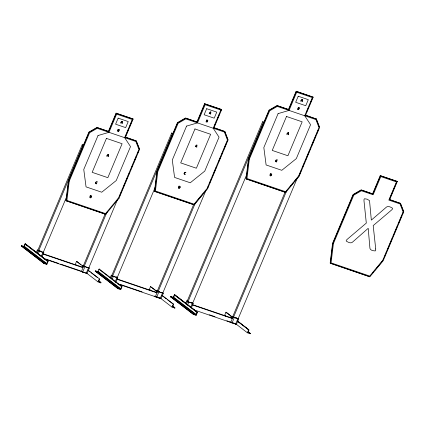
<?xml version="1.0" encoding="UTF-8"?>
<svg xmlns="http://www.w3.org/2000/svg" width="425" height="425" viewBox="0 0 425 425"><rect width="100%" height="100%" fill="white"/><g stroke="black" fill="none" stroke-linecap="round" stroke-linejoin="round"><path stroke-width="0.64" d="M86.673 273.153L98.037 281.902L100.879 282.875L100.805 282.407L98.738 280.819M150.817 286.902L150.572 286.519L149.276 289.6L150.312 290.397M160.124 297.952L172.008 307.1L174.85 308.072L174.776 307.604L172.678 306.76L173.554 304.194L161.936 295.274M236.034 324.031L247.403 332.78L250.245 333.752L250.171 333.285L248.072 332.44L248.949 329.874L237.963 321.39M128.791 128.578L125.226 137.062L136.345 140.957L139.575 149.393L119.048 198.231L105.687 214.349L65.981 200.722L68.398 180.864L88.889 132.117L96.969 127.442L108.672 131.532L116.317 113.348L116.067 113.156L108.423 131.341M66.231 200.913L68.648 181.055L89.138 132.308L97.219 127.633L108.672 131.532M213.754 127.622L224.878 131.516L228.108 139.952L207.581 188.79L194.214 204.908L154.764 191.468L154.514 191.277L156.931 171.424L177.422 122.676L185.502 117.996L197.2 122.092L204.845 103.907L204.595 103.716L196.956 121.901M154.764 191.468L157.176 171.615L177.671 122.868L185.752 118.187L197.2 122.092M316.413 119.048L305.288 115.154L316.413 119.048L319.642 127.484L299.115 176.322L285.754 192.44L246.298 179.005L246.048 178.813L248.466 158.955L268.956 110.208L277.036 105.533L288.74 109.623L296.379 91.439L296.135 91.248L288.49 109.432M246.298 179.005L248.715 159.147L269.206 110.399L277.286 105.724L288.74 109.623M372.598 193.784L380.237 175.599L380.487 175.791L372.842 193.975L361.144 189.879L353.063 194.56L332.573 243.307L330.156 263.165L369.856 276.792L383.223 260.674L403.75 211.836L400.52 203.4L389.396 199.506L395.255 185.566M330.406 263.357L332.817 243.498L353.313 194.751L361.393 190.071L372.842 193.975M21.25 245.99L21.648 245.687L23.545 246.335L46.575 263.808C48.2 259.983 48.583 260.945 46.824 264.462L43.982 263.489L21.25 245.99L23.524 246.766M23.545 246.335L24.066 246.07L24.926 244.019L25.388 243.881L48.121 261.38M24.31 246.447L25.388 243.881M36.322 252.413L37.357 249.974L38.16 250.197M37.65 250.718L82.195 144.744L83.348 145.143M37.113 253.018L38.123 250.628L37.331 250.017M38.436 251.324L82.981 145.355L82.195 144.744M38.165 254.166L39.424 251.17L43.812 252.567L42.006 256.854M41.22 256.572L42.978 252.381M43.058 252.896L66.613 196.871M43.982 263.489L44.381 263.187L46.277 263.835M129.301 127.367L130.066 125.545M130.576 124.334L131.341 122.517M131.851 121.306L132.866 118.878L116.067 113.156M136.345 140.957L125.471 137.254L133.115 119.074L132.866 118.878M80.978 264.887L76.601 261.327L75.305 264.403L76.856 265.598M43.164 254.102L82.992 267.67L82.206 267.065L82.88 265.482L83.683 265.705M83.422 265.614L105.182 213.844M82.854 265.524L83.64 266.13L81.377 271.522L82.678 272.064L87.067 273.456L89.33 268.069L88.543 267.463M83.959 266.831L106.744 212.627M82.678 272.064L84.942 266.677L88.501 267.888L86.238 273.275M88.836 267.793L117.252 200.196M119.568 196.212L120.339 194.379M120.854 193.157L121.619 191.324M122.134 190.102L122.905 188.275M123.42 187.053L124.955 183.387M125.471 182.166L126.241 180.338M126.756 179.116L127.521 177.283M128.037 176.062L129.577 172.401M130.347 170.568L130.857 169.347M131.888 166.908L132.658 165.075M133.168 163.853L133.939 162.021M134.454 160.799L135.224 158.971M135.734 157.749L136.505 155.917M137.79 152.867L138.561 151.034M95.221 271.187L95.62 270.884L97.516 271.527L120.546 289C122.172 285.18 122.554 286.142 120.796 289.659L117.953 288.687L95.221 271.187L96.358 271.575M97.516 271.527L98.032 271.267L98.897 269.216L99.36 269.078M98.037 281.902C99.222 278.38 100.327 277.583 98.706 281.562L100.805 282.407M110.293 277.61L111.329 275.172L112.131 275.395M111.626 275.899L171.695 132.998L173.427 133.588M111.084 278.216L112.088 275.825L111.302 275.214M112.412 276.505L172.486 133.604L171.695 132.998M112.136 279.363L113.395 276.367L117.783 277.759L115.749 282.598M115.191 281.77L116.949 277.578M117.034 278.083L155.284 187.09M117.953 288.687L118.352 288.384L120.248 289.032M214.774 125.2L215.539 123.377M216.049 122.166L216.814 120.349M217.324 119.138L218.089 117.316M218.599 116.105L219.358 114.288M220.888 110.649L221.398 109.438L204.595 103.716M221.398 109.438L221.648 109.629L214.003 127.813L224.878 131.516M117.135 279.299L156.963 292.868L156.177 292.262L156.852 290.679L159.428 291.507M156.602 292.697L193.598 204.685M156.82 290.721L157.611 291.327L155.348 296.714L160.209 298.472L161.038 298.653L163.301 293.266L162.515 292.66M157.935 292.012L195.155 203.463M156.65 297.261L158.913 291.874L162.472 293.085L160.209 298.472M162.557 293.585L205.939 190.379M207.586 187.988L208.611 185.55M209.382 183.717L210.407 181.273M210.922 180.051L211.692 178.224M212.208 177.002L212.978 175.169M213.488 173.947L214.258 172.114M214.774 170.898L216.309 167.232M218.62 161.739L220.931 156.246M221.701 154.413L222.727 151.969M223.242 150.748L224.012 148.92M224.522 147.698L225.292 145.865M225.808 144.643L226.578 142.811M227.088 141.594L227.858 139.761L224.628 131.325M170.616 296.868L171.015 296.565L172.911 297.213L195.941 314.681C197.567 310.861 197.949 311.822 196.191 315.339L193.343 314.367L170.616 296.868L171.753 297.256M172.911 297.213L173.427 296.947L174.287 294.897L174.755 294.759L197.487 312.258M173.889 296.809L174.755 294.759M172.008 307.1L173.421 304.061M185.438 303.891L186.724 300.852L187.526 301.075M187.276 300.958L262.618 121.731L264.355 122.32M186.479 303.896L187.483 301.506L186.697 300.895M187.808 302.18L263.41 122.336L262.618 121.731M187.531 305.044L188.79 302.047L193.173 303.439L191.372 307.732M190.581 307.45L192.344 303.259M192.69 303.142L246.691 174.686M193.343 314.367L193.747 314.064L195.638 314.712M306.308 112.731L307.328 110.303M307.838 109.092L308.603 107.275M309.113 106.064L309.878 104.247M310.388 103.031L311.153 101.214M311.658 100.002L312.423 98.186M305.538 115.345L313.183 97.166L296.135 91.248M232.278 317.013L225.962 312.205L224.671 315.281L226.222 316.476M192.525 304.98L232.358 318.548L231.567 317.942L232.241 316.359L233.043 316.582M232.539 317.077L285.255 191.68M232.215 316.402L233.006 317.007L230.738 322.4L236.428 324.333L238.696 318.947L233.777 317.31L232.751 316.582L233.166 316.673M233.585 317.071L286.817 190.448M232.045 322.942L234.308 317.555L237.867 318.766L235.599 324.153M237.952 319.26L297.096 178.569M294.27 181.672L298.865 176.131L301.686 169.416M302.457 167.588L303.482 165.144M303.997 163.923L304.767 162.09M305.283 160.873L306.053 159.04M306.563 157.818L307.333 155.986M307.849 154.764L309.384 151.103M310.154 149.271L310.67 148.049M311.695 145.61L315.802 135.841M316.317 134.619L317.087 132.786M317.597 131.569L318.368 129.737M247.403 332.78L248.694 329.704L237.331 320.955M395.765 184.354L397.04 181.321L380.237 175.599M400.52 203.4L389.645 199.697L397.29 181.512L397.04 181.321M383.228 259.872L383.743 258.65M384.513 256.822L385.023 255.6M386.049 253.157L386.819 251.324M387.334 250.107L388.105 248.274M388.615 247.053L391.441 240.337M391.951 239.116L392.721 237.283M393.237 236.066L394.007 234.233M394.517 233.012L396.058 229.351M396.828 227.518L397.343 226.297M398.368 223.853L399.139 222.025M399.654 220.803L400.424 218.971M400.934 217.749L401.705 215.916M402.22 214.699L403.245 212.256M65.981 200.722L105.437 214.157L107.525 211.639M117.964 199.049L118.798 198.039L119.048 198.231M194.384 204.212L203.57 193.131M290.094 186.713L290.934 185.704M292.182 184.19L293.022 183.186M372.948 272.574L373.788 271.564M375.036 270.056L375.875 269.046M376.709 268.037L382.553 260.987M43.276 252.381C42.697 252.376 37.347 250.575 38.277 250.293M89.33 268.069L84.416 266.433L83.385 265.705L83.799 265.795M117.247 277.578C116.668 277.573 111.318 275.767 112.248 275.485M163.301 293.266L157.611 291.327M192.642 303.259C192.063 303.253 186.713 301.453 187.643 301.166M154.886 296.135L154.557 296.108L155.348 296.714L118.007 283.996M157.771 290.992L157.356 290.902L158.913 291.874M86.116 273.185L86.53 273.275L81.908 271.702L82.562 271.973M160.087 298.382L160.501 298.472L155.879 296.9L155.093 296.289M230.897 322.06L230.483 321.969L231.928 322.851M235.482 324.062L235.896 324.153L231.274 322.58M296.379 91.439L313.183 97.166M204.845 103.907L221.648 109.629M380.487 175.791L397.29 181.512M116.317 113.348L133.115 119.074M246.048 178.813L285.754 192.44M154.514 191.277L193.343 204.505M330.783 263.378L369.856 276.792M234.823 317.188L236.603 317.794M38.872 250.495L41.836 251.504M149.276 289.6L150.413 289.988M42.994 253.709L82.206 267.065M116.965 278.906L156.177 292.262M192.36 304.587L231.567 317.942M156.692 296.783L158.472 297.388M45.735 259.043L58.804 263.495M60.669 264.127L79.964 270.698M120.328 284.447L142.109 291.869M157.978 297.277L159.715 297.867M209.413 314.792L215.013 316.699M226.838 320.732L230.738 322.4L194.023 309.889M232.794 322.761L234.531 323.351M44.657 259.011L81.377 271.522L80.585 270.911M234.308 317.555L233.006 317.007M191.08 302.287L191.643 302.494M188.79 302.047L187.483 301.506M113.395 276.367L112.088 275.825M84.942 266.677L83.64 266.13M39.424 251.17L38.123 250.628M191.202 302.382L191.611 302.536M156.533 297.171L155.879 296.9M116.253 276.813L116.726 277.015M403.75 211.836L400.27 203.208M139.575 149.393L136.329 141.371M225.962 312.205L232.162 316.976M228.793 314.569L226.084 312.242M230.345 315.764L231.896 316.954M237.575 321.332L243.775 326.103M244.811 326.899L248.944 330.082M248.104 331.691L250.171 333.285M248.232 332.031L250.298 333.625M248.179 332.159L250.245 333.752M192.387 302.834L193.173 303.439M174.638 294.716L197.365 312.221M174.287 294.897L197.019 312.396M173.427 296.947L196.159 314.447M195.155 314.543L196.191 315.339M171.015 296.565L193.747 314.064M170.669 296.74L193.396 314.24M150.572 286.519L156.889 291.332M151.337 287.3L156.501 291.274M162.185 295.651L166.318 298.833M167.349 299.63L173.549 304.401M172.709 306.011L174.776 307.604M172.837 306.351L174.903 307.944M173.82 307.275L174.85 308.072M116.992 277.153L117.783 277.759M99.243 269.036L122.092 286.578M98.897 269.216L121.624 286.716M98.032 271.267L120.764 288.766M95.62 270.884L118.352 288.384M95.274 271.06L118.007 288.559M76.601 261.327L82.918 266.14M87.964 270.077L99.45 278.864M88.214 270.454L90.281 272.048M91.311 272.839L97.511 277.615M98.871 281.153L100.932 282.747M98.812 281.281L100.879 282.875M43.021 251.956L43.812 252.567M25.272 243.844L48.004 261.343M24.926 244.019L47.658 261.518M24.066 246.07L46.792 263.569M45.794 263.665L46.824 264.462M21.648 245.687L44.381 263.187M21.303 245.863L44.035 263.367M316.163 118.857L319.164 126.692M375.716 248.97L375.7 250.293L375.264 250.92C373.463 250.824 370.446 250.49 369.936 248.402L368.204 228.315L352.219 242.372C350.407 243.653 347.788 242.085 346.21 241.023L346.295 240.274L347.257 239.28L366.308 223.093L363.975 200.68L364.039 199.357L364.522 198.746L367.094 199.171L369.527 200.621L371.338 220.113L386.58 206.98C388.439 205.737 391.021 207.257 392.636 208.303L392.482 209.047L391.51 210.062L373.198 225.59L375.716 248.97M95.551 182.947C95.296 183.621 96.571 184.269 96.82 183.579C96.007 183.913 95.476 182.835 96.156 182.203C99.434 182.235 95.529 180.572 95.551 182.947M184.078 173.501C183.828 174.181 185.103 174.829 185.353 174.138C184.535 174.473 184.009 173.395 184.684 172.762C187.951 172.816 184.089 171.121 184.078 173.501M275.618 161.038C275.363 161.712 276.638 162.361 276.888 161.67C276.011 161.994 275.581 160.91 276.223 160.294C279.485 160.352 275.623 158.653 275.618 161.038M91.423 196.393L91.008 197.359A0.616 0.542 -52.4 0 1 90.605 197.535L90.004 197.386L90.69 195.744L91.258 196.01A0.669 0.59 -52.4 0 1 91.423 196.393M179.956 186.947L179.536 187.919A0.616 0.542 -52.4 0 1 179.137 188.094L178.532 187.946L179.222 186.304L179.791 186.57A0.669 0.59 -52.4 0 1 179.956 186.947M271.49 174.484L271.076 175.451A0.616 0.542 -52.4 0 1 270.672 175.626L270.066 175.477L270.757 173.836L271.325 174.101A0.669 0.59 -52.4 0 1 271.49 174.484M108.423 154.541L108.248 156.713L108.024 156.071L107.238 155.805C105.841 157.505 107.578 153.691 108.423 154.541M122.336 121.444L122.134 123.643L121.938 122.974L121.152 122.708C119.712 124.387 121.534 120.578 122.336 121.444M196.95 145.1L196.775 147.273L196.557 146.63L195.771 146.365C194.358 148.043 196.159 144.234 196.95 145.1M210.864 112.003L210.667 114.203L210.471 113.533L209.684 113.262C208.245 114.947 210.067 111.137 210.864 112.003M288.49 132.632L288.288 134.837L288.092 134.162L287.305 133.896C285.834 135.564 287.709 131.777 288.49 132.632M302.398 99.535L302.223 101.708L302.005 101.065L301.219 100.799C299.806 102.478 301.607 98.669 302.398 99.535M108.147 154.705L108.051 155.832L107.392 155.608L108.147 154.7M122.06 121.603L121.964 122.735L121.306 122.512L122.06 121.603M196.679 145.26L196.578 146.391L195.925 146.168L196.679 145.26M210.593 112.163L210.492 113.294L209.838 113.071L210.593 112.163M288.214 132.797L288.118 133.923L287.459 133.7L288.214 132.797M302.127 99.694L302.032 100.826L301.373 100.603L302.127 99.694M69.243 181.151L66.895 200.446L105.543 213.61L118.527 197.938L138.911 149.451L135.857 141.482L97.213 128.323L89.601 132.727L69.243 181.151M157.776 171.711L155.428 191.006L194.071 204.17L207.06 188.498L227.444 140.011L224.389 132.042L185.746 118.883L178.133 123.287L157.776 171.711M249.31 159.242L246.962 178.537L285.605 191.702L298.594 176.03L318.978 127.548L315.924 119.579L277.281 106.415L269.668 110.819L249.31 159.242M333.418 243.594L331.07 262.889L369.713 276.053L382.702 260.382L403.086 211.894L400.031 203.926L388.832 200.111L396.472 181.932L380.795 176.587L373.15 194.772L361.388 190.767L353.775 195.171L333.418 243.594M119.308 129.896C118.086 134.81 116.11 127.298 119.308 129.896M207.841 120.456L207.336 121.056L207.273 122.012L206.003 121.858L206.832 119.829L207.841 120.456M299.375 107.987L298.871 108.588L298.807 109.544L297.537 109.39L298.366 107.36L299.375 107.987M91.715 196.509C89.027 201.232 89.558 192.53 91.715 196.509M180.248 187.069C177.671 191.739 178.128 183.101 180.248 187.069M271.782 174.601C269.206 179.27 269.663 170.632 271.782 174.601M118.729 130.895L118.469 131.304L117.783 131.171L118.097 130.427L118.729 130.895M207.262 121.454L207.002 121.858L206.316 121.731L206.63 120.987L207.262 121.454M298.796 108.986L298.536 109.395L297.851 109.262L298.164 108.518L298.796 108.986M119.016 129.928L118.793 130.289L118.192 130.204L118.479 129.524L119.016 129.928M207.543 120.488L207.326 120.849L206.725 120.764L207.012 120.084L207.543 120.488M299.083 108.019L298.86 108.38L298.26 108.295L298.547 107.615L299.083 108.019M98.026 135.527L83.762 169.469L86.047 186.878L101.729 192.217L116.243 180.535L130.512 146.593L124.658 137.668L132.303 119.489L116.62 114.144L108.975 132.329L98.026 135.527M106.431 138.391L92.161 172.332L107.844 177.671L122.108 143.73L106.431 138.391M118.145 118.129L115.6 124.19L125.678 127.622L128.228 121.566L118.145 118.129M186.559 126.087L172.29 160.028L174.579 177.432L190.262 182.777L204.776 171.089L219.04 137.153L213.191 128.228L220.83 110.048L205.153 104.704L197.508 122.889L186.559 126.087M194.958 128.95L180.694 162.887L196.377 168.231L210.641 134.289L194.958 128.95M206.678 108.688L204.127 114.75L214.211 118.182L216.761 112.12L206.678 108.688M278.093 113.618L263.829 147.56L266.114 164.969L281.796 170.308L296.31 158.626L310.579 124.684L304.725 115.759L312.37 97.58L296.687 92.236L289.043 110.42L278.093 113.618M286.498 116.482L272.228 150.423L287.911 155.762L302.175 121.821L286.498 116.482M298.212 96.22L295.667 102.282L305.745 105.719L308.295 99.657L298.212 96.22"/></g></svg>
